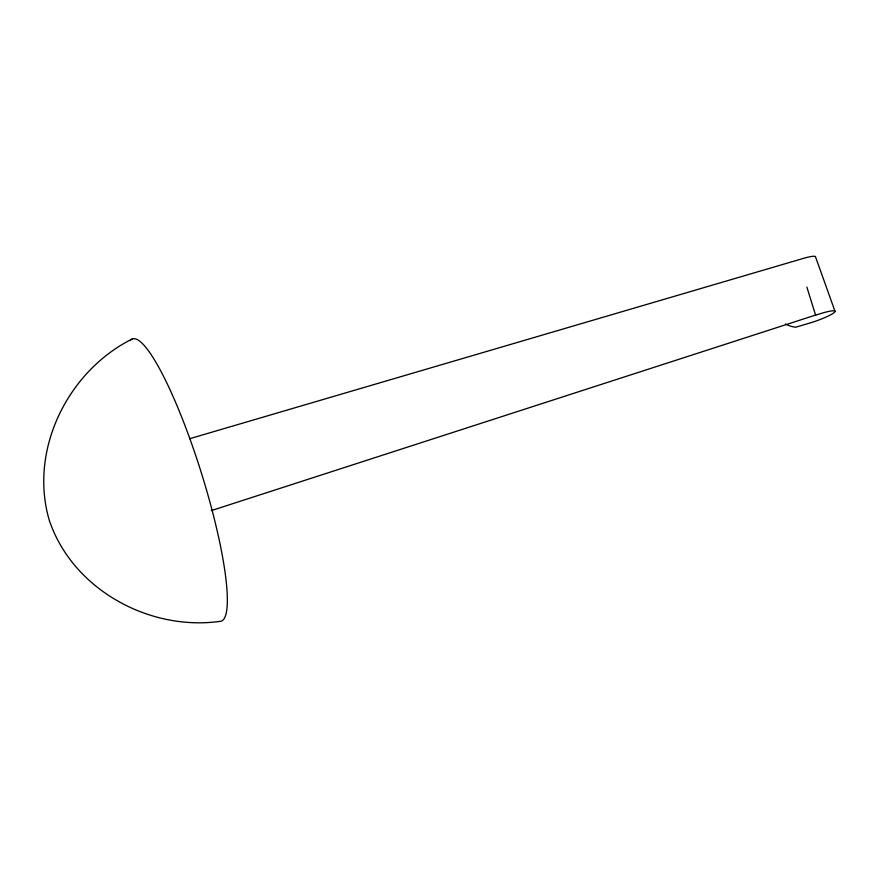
<?xml version="1.0" encoding="UTF-8"?>
<svg xmlns="http://www.w3.org/2000/svg" width="879" height="879" viewBox="0 0 879 879"><rect width="100%" height="100%" fill="white"/><g stroke="black" fill="none" stroke-linecap="round" stroke-linejoin="round"><path stroke-width="1.32" d="M806.889 287.125L815.58 315.132L820.832 313.528A20.536 2.791 -19.7 0 1 834.358 312.43A20.536 2.791 -19.7 0 1 810.559 322.835L795.583 327.241A31.743 28.93 52.6 0 1 785.343 324.021M132.366 338.931C67.848 370.861 28.666 450.092 49.257 520.17C72.517 589.644 149.968 631.803 221.288 621.178A147.969 25.546 72.6 0 0 198.973 465.387A147.969 25.546 72.6 0 0 130.718 340.019M211.257 510.622L815.723 315.023M189.71 438.698L801.318 259.008A20.536 2.791 -19.7 0 1 815.536 256.899L835.05 311.419"/></g></svg>
